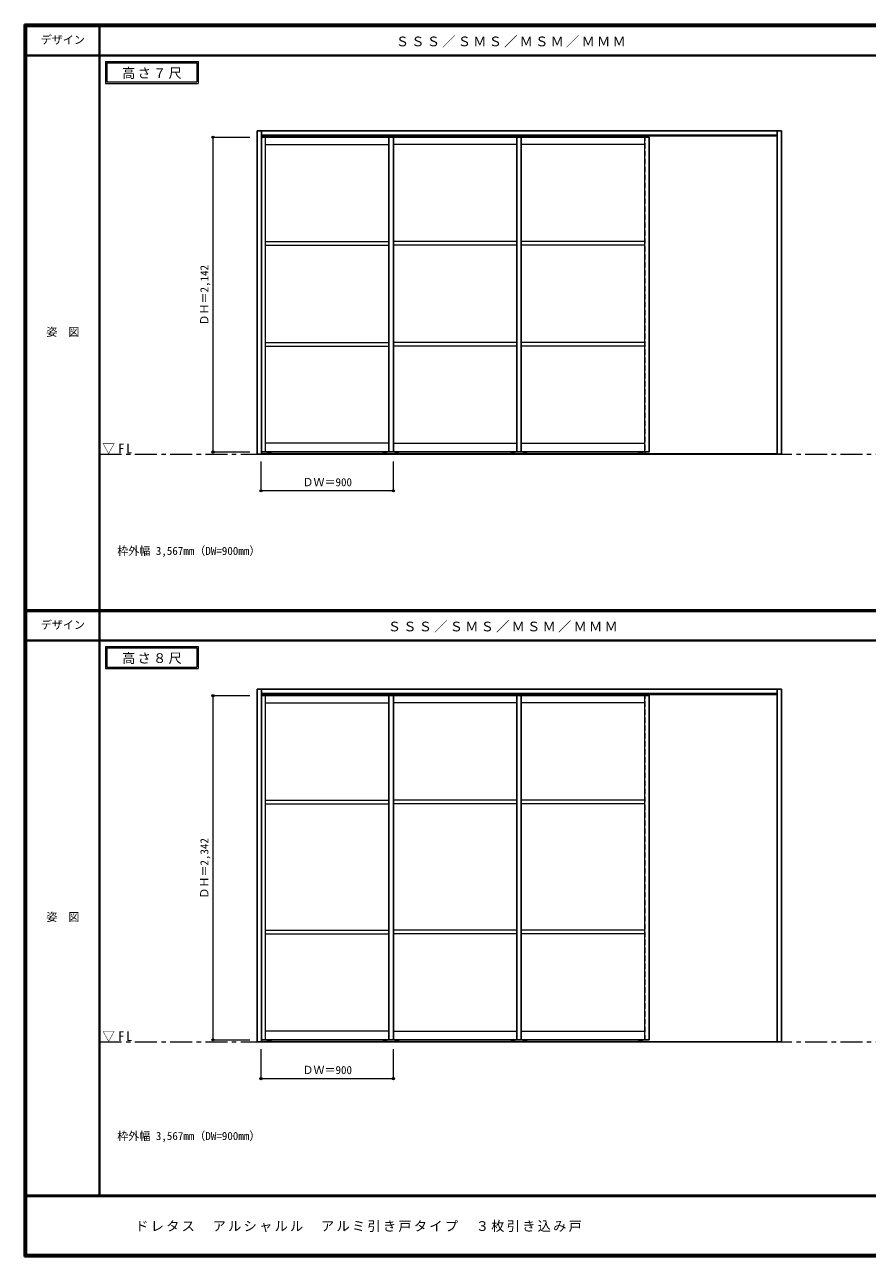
# Model space of a CAD drawing. Units: millimetres, scale not verified. Extents: x -6000 to 5700, y -4307 to 4260.
# Drawn here: x -6000 to -267, y -4205 to 4175 of the extents above; entities that cross this region are included whole.
import ezdxf
from ezdxf.enums import TextEntityAlignment as Align

# ---------------------------------------------------------------- set-up
doc = ezdxf.new("R2010")
doc.units = ezdxf.units.MM
doc.header["$LTSCALE"] = 30
doc.header["$PDMODE"] = 32
doc.header["$PDSIZE"] = 15
doc.linetypes.add('CHAIN1', pattern=[8, 5, -1, 1, -1])
doc.linetypes.add('DASHED1', pattern=[1.8, 1.2, -0.6])
for name, color, linetype, lineweight in [('0-1_通り芯', 7, 'CHAIN1', 18), ('0-2_扉', 7, 'Continuous', 18), ('0-4_枠', 7, 'Continuous', 18), ('0-A_文字', 7, 'Continuous', 18), ('0-B_寸法', 7, 'Continuous', 9), ('F-1_枠', 6, 'Continuous', 40)]:
    doc.layers.add(name, color=color, linetype=linetype, lineweight=lineweight)
doc.layers.add('F-A_文字', color=7, linetype='Continuous')
doc.styles.add('ＭＳ ゴシック', font='')
doc.styles.get('ＭＳ ゴシック').set_extended_font_data('MS Gothic')

msp = doc.modelspace()

# ---------------------------------------------------------------- linework, layer by layer
at = {"layer": '0-1_通り芯'}
for p, q in [((-5490, 1253), (5690, 1253)), ((-5490, -2746.25), (5700, -2746.25))]:
    msp.add_line(p, q, dxfattribs=at)
at = {"layer": '0-2_扉', "color": 4, "linetype": 'DASHED1', "lineweight": 9}
for p, q in [((-4391.5, 3409.5), (-4391.5, 1267.5)), ((-4388.5, 3409.5), (-4391.5, 3409.5)), ((-4391.5, 1267.5), (-4388.5, 1267.5))]:
    msp.add_line(p, q, dxfattribs=at)
at = {"layer": '0-2_扉', "color": 3, "lineweight": 25}
for p, q in [((-3491.5, 3409.5), (-4388.5, 3409.5)), ((-3521.5, 3409.5), (-3521.5, 1267.5)), ((-2621.5, 3409.5), (-3521.5, 3409.5)), ((-2651.5, 3409.5), (-2651.5, 1267.5)), ((-2651.5, 3409.5), (-1751.5, 3409.5)), ((-2621.5, 1267.5), (-2621.5, 3409.5)), ((-2621.5, 3409.5), (-2621.5, 1267.5)), ((-3521.5, 1267.5), (-2621.5, 1267.5)), ((-3491.5, -389.75), (-4388.5, -389.75)), ((-2651.5, -389.75), (-2651.5, -2731.75)), ((-2651.5, -389.75), (-1751.5, -389.75))]:
    msp.add_line(p, q, dxfattribs=at)
at = {"layer": '0-2_扉'}
for p, q in [((-4361.5, 1267.5), (-4361.5, 3409.5)), ((-4361.5, 3359.5), (-3521.5, 3359.5)), ((-3491.5, 3409.5), (-3491.5, 1267.5)), ((-2651.5, 3359.5), (-3491.5, 3359.5)), ((-2651.5, 1267.5), (-2651.5, 3409.5)), ((-2621.5, 3409.5), (-2621.5, 1267.5)), ((-1781.5, 3359.5), (-2621.5, 3359.5)), ((-1784.5, 3417.5), (-1784.5, 3409.5)), ((-1781.5, 1267.5), (-1781.5, 3409.5)), ((-1778.5, 3417.5), (-1778.5, 3409.5)), ((-4361.5, 2698.5), (-3521.5, 2698.5)), ((-2651.5, 2698.5), (-3491.5, 2698.5)), ((-1781.5, 2698.5), (-2621.5, 2698.5)), ((-4361.5, 2673.5), (-3521.5, 2673.5)), ((-2651.5, 2673.5), (-3491.5, 2673.5)), ((-1781.5, 2673.5), (-2621.5, 2673.5)), ((-4361.5, 2013), (-3521.5, 2013)), ((-2651.5, 2013), (-3491.5, 2013)), ((-1781.5, 2013), (-2621.5, 2013)), ((-4361.5, 1988), (-3521.5, 1988)), ((-2651.5, 1988), (-3491.5, 1988)), ((-1781.5, 1988), (-2621.5, 1988)), ((-3521.5, 1327.5), (-4361.5, 1327.5)), ((-3491.5, 1327.5), (-2651.5, 1327.5)), ((-2621.5, 1327.5), (-1781.5, 1327.5)), ((-4361.5, -2731.75), (-4361.5, -389.75)), ((-3491.5, -389.75), (-3491.5, -2731.75)), ((-2651.5, -2731.75), (-2651.5, -389.75)), ((-2621.5, -389.75), (-2621.5, -2731.75)), ((-1781.5, -2731.75), (-1781.5, -389.75)), ((-4361.5, -439.75), (-3521.5, -439.75)), ((-2651.5, -439.75), (-3491.5, -439.75)), ((-1781.5, -439.75), (-2621.5, -439.75)), ((-4361.5, -1100.75), (-3521.5, -1100.75)), ((-4361.5, -1125.75), (-3521.5, -1125.75)), ((-2651.5, -1100.75), (-3491.5, -1100.75)), ((-2651.5, -1125.75), (-3491.5, -1125.75)), ((-1781.5, -1100.75), (-2621.5, -1100.75)), ((-1781.5, -1125.75), (-2621.5, -1125.75)), ((-4361.5, -1986.25), (-3521.5, -1986.25)), ((-2651.5, -1986.25), (-3491.5, -1986.25)), ((-1781.5, -1986.25), (-2621.5, -1986.25)), ((-4361.5, -2011.25), (-3521.5, -2011.25)), ((-2651.5, -2011.25), (-3491.5, -2011.25)), ((-1781.5, -2011.25), (-2621.5, -2011.25)), ((-3521.5, -2671.75), (-4361.5, -2671.75)), ((-3491.5, -2671.75), (-2651.5, -2671.75)), ((-2621.5, -2671.75), (-1781.5, -2671.75))]:
    msp.add_line(p, q, dxfattribs=at)
at = {"layer": '0-2_扉', "color": 3, "lineweight": 25}
for points in [[(-4388.5, 1267.5), (-3491.5, 1267.5), (-3491.5, 3409.5)], [(-2651.5, 1267.5), (-1751.5, 1267.5), (-1751.5, 3409.5)], [(-4388.5, -2731.75), (-3491.5, -2731.75), (-3491.5, -389.75)], [(-2651.5, -2731.75), (-1751.5, -2731.75), (-1751.5, -389.75)]]:
    msp.add_lwpolyline(points, dxfattribs=at)
at = {"layer": '0-2_扉', "color": 4, "linetype": 'DASHED1', "lineweight": 9}
msp.add_lwpolyline([(-4388.5, -389.75), (-4391.5, -389.75), (-4391.5, -2731.75), (-4388.5, -2731.75)], dxfattribs=at)
at = {"layer": '0-2_扉', "color": 3, "lineweight": 25}
msp.add_lwpolyline([(-3521.5, -2731.75), (-2621.5, -2731.75), (-2621.5, -389.75), (-3521.5, -389.75)], close=True, dxfattribs=at)
at = {"layer": '0-4_枠', "color": 3, "lineweight": 25}
for p, q in [((-4418.5, 3453), (-4388.5, 3453)), ((-4418.5, 1253), (-4418.5, 3453)), ((-4388.5, 3453), (-881.5, 3453)), ((-881.5, 3453), (-851.5, 3453)), ((-881.5, 1253), (-881.5, 3453)), ((-851.5, 3453), (-851.5, 1253)), ((-4388.5, 1253), (-4418.5, 1253)), ((-851.5, 1253), (-881.5, 1253)), ((-4418.5, -346.25), (-4388.5, -346.25)), ((-4418.5, -2746.25), (-4418.5, -346.25)), ((-4388.5, -346.25), (-881.5, -346.25)), ((-881.5, -376.25), (-4388.5, -376.25)), ((-881.5, -346.25), (-851.5, -346.25)), ((-851.5, -346.25), (-851.5, -2746.25)), ((-4388.5, -2746.25), (-4418.5, -2746.25)), ((-851.5, -2746.25), (-881.5, -2746.25))]:
    msp.add_line(p, q, dxfattribs=at)
at = {"layer": '0-4_枠'}
for p, q in [((-4388.5, 3417.5), (-881.5, 3417.5)), ((-4364.5, 3417.5), (-4364.5, 3409.5)), ((-4358.5, 3417.5), (-4358.5, 3409.5)), ((-3524.5, 3417.5), (-3524.5, 3409.5)), ((-3518.5, 3417.5), (-3518.5, 3409.5)), ((-3494.5, 3417.5), (-3494.5, 3409.5)), ((-3488.5, 3417.5), (-3488.5, 3409.5)), ((-2654.5, 3417.5), (-2654.5, 3409.5)), ((-2648.5, 3417.5), (-2648.5, 3409.5)), ((-2624.5, 3417.5), (-2624.5, 3409.5)), ((-2618.5, 3417.5), (-2618.5, 3409.5)), ((-4347, 1260), (-4347, 1267.5)), ((-4326.5, 1257.5), (-4344.5, 1257.5)), ((-4324, 1260), (-4324, 1267.5)), ((-3559, 1260), (-3559, 1267.5)), ((-3556.5, 1257.5), (-3538.5, 1257.5)), ((-3536, 1260), (-3536, 1267.5)), ((-3477, 1260), (-3477, 1267.5)), ((-3456.5, 1257.5), (-3474.5, 1257.5)), ((-3454, 1260), (-3454, 1267.5)), ((-2689, 1260), (-2689, 1267.5)), ((-2686.5, 1257.5), (-2668.5, 1257.5)), ((-2666, 1260), (-2666, 1267.5)), ((-2607, 1260), (-2607, 1267.5)), ((-2586.5, 1257.5), (-2604.5, 1257.5)), ((-2584, 1260), (-2584, 1267.5)), ((-1819, 1260), (-1819, 1267.5)), ((-1816.5, 1257.5), (-1798.5, 1257.5)), ((-1796, 1260), (-1796, 1267.5)), ((-4388.5, 1256.5), (-881.5, 1256.5)), ((-4388.5, 1253), (-881.5, 1253)), ((-4388.5, -381.75), (-881.5, -381.75)), ((-4364.5, -381.75), (-4364.5, -389.75)), ((-4358.5, -381.75), (-4358.5, -389.75)), ((-3524.5, -381.75), (-3524.5, -389.75)), ((-3518.5, -381.75), (-3518.5, -389.75)), ((-3494.5, -381.75), (-3494.5, -389.75)), ((-3488.5, -381.75), (-3488.5, -389.75)), ((-2654.5, -381.75), (-2654.5, -389.75)), ((-2648.5, -381.75), (-2648.5, -389.75)), ((-2624.5, -381.75), (-2624.5, -389.75)), ((-2618.5, -381.75), (-2618.5, -389.75)), ((-1784.5, -381.75), (-1784.5, -389.75)), ((-1778.5, -381.75), (-1778.5, -389.75)), ((-4388.5, -2742.75), (-881.5, -2742.75)), ((-4388.5, -2746.25), (-881.5, -2746.25)), ((-4347, -2739.25), (-4347, -2731.75)), ((-4326.5, -2741.75), (-4344.5, -2741.75)), ((-4324, -2739.25), (-4324, -2731.75)), ((-3559, -2739.25), (-3559, -2731.75)), ((-3556.5, -2741.75), (-3538.5, -2741.75)), ((-3536, -2739.25), (-3536, -2731.75)), ((-3477, -2739.25), (-3477, -2731.75)), ((-3456.5, -2741.75), (-3474.5, -2741.75)), ((-3454, -2739.25), (-3454, -2731.75)), ((-2689, -2739.25), (-2689, -2731.75)), ((-2686.5, -2741.75), (-2668.5, -2741.75)), ((-2666, -2739.25), (-2666, -2731.75)), ((-2607, -2739.25), (-2607, -2731.75)), ((-2586.5, -2741.75), (-2604.5, -2741.75)), ((-2584, -2739.25), (-2584, -2731.75)), ((-1819, -2739.25), (-1819, -2731.75)), ((-1816.5, -2741.75), (-1798.5, -2741.75)), ((-1796, -2739.25), (-1796, -2731.75))]:
    msp.add_line(p, q, dxfattribs=at)
at = {"layer": '0-4_枠', "color": 4, "linetype": 'DASHED1', "lineweight": 9}
for p, q in [((-1781.5, 3423), (-1781.5, 1253)), ((-1781.5, -376.25), (-1781.5, -2746.25))]:
    msp.add_line(p, q, dxfattribs=at)
at = {"layer": '0-4_枠', "color": 3, "lineweight": 25}
for points in [[(-4388.5, 3423), (-4388.5, 3453), (-4388.5, 1253)], [(-881.5, 3453), (-881.5, 3423), (-4388.5, 3423)], [(-4388.5, -376.25), (-4388.5, -346.25), (-4388.5, -2746.25)], [(-881.5, -2746.25), (-881.5, -346.25), (-881.5, -376.25)]]:
    msp.add_lwpolyline(points, dxfattribs=at)
at = {"layer": '0-4_枠'}
for centre in [(-4335.5, 1261.5), (-3547.5, 1261.5), (-3465.5, 1261.5), (-2677.5, 1261.5), (-2595.5, 1261.5), (-1807.5, 1261.5), (-4335.5, -2737.75), (-3547.5, -2737.75), (-3465.5, -2737.75), (-2677.5, -2737.75), (-2595.5, -2737.75), (-1807.5, -2737.75)]:
    msp.add_circle(centre, 2, dxfattribs=at)
for centre, radius, start, end in [((-4344.5, 1260), 2.5, 180, 270), ((-4335.5, 1263.5), 8.5, 224.90087, 235.43968), ((-4335.5, 1263.5), 8.5, 304.56032, 315.09913), ((-4326.5, 1260), 2.5, 270, 0), ((-3556.5, 1260), 2.5, 180, 270), ((-3547.5, 1263.5), 8.5, 224.90087, 235.43968), ((-3547.5, 1261.5), 2, 22.21766, 34.24261), ((-3547.5, 1263.5), 8.5, 304.56032, 315.09913), ((-3538.5, 1260), 2.5, 270, 0), ((-3474.5, 1260), 2.5, 180, 270), ((-3465.5, 1263.5), 8.5, 224.90087, 235.43968), ((-3465.5, 1263.5), 8.5, 304.56032, 315.09913), ((-3456.5, 1260), 2.5, 270, 0), ((-2686.5, 1260), 2.5, 180, 270), ((-2677.5, 1263.5), 8.5, 224.90087, 235.43968), ((-2677.5, 1261.5), 2, 22.21766, 34.24261), ((-2677.5, 1263.5), 8.5, 304.56032, 315.09913), ((-2668.5, 1260), 2.5, 270, 0), ((-2604.5, 1260), 2.5, 180, 270), ((-2595.5, 1263.5), 8.5, 224.90087, 235.43968), ((-2595.5, 1261.5), 2, 145.75739, 157.78234), ((-2595.5, 1263.5), 8.5, 304.56032, 315.09913), ((-2586.5, 1260), 2.5, 270, 0), ((-1816.5, 1260), 2.5, 180, 270), ((-1807.5, 1263.5), 8.5, 224.90087, 235.43968), ((-1807.5, 1263.5), 8.5, 304.56032, 315.09913), ((-1798.5, 1260), 2.5, 270, 0), ((-4344.5, -2739.25), 2.5, 180, 270), ((-4335.5, -2735.75), 8.5, 224.90087, 235.43968), ((-4335.5, -2735.75), 8.5, 304.56032, 315.09913), ((-4326.5, -2739.25), 2.5, 270, 0), ((-3556.5, -2739.25), 2.5, 180, 270), ((-3547.5, -2735.75), 8.5, 224.90087, 235.43968), ((-3547.5, -2737.75), 2, 22.21766, 34.24261), ((-3547.5, -2735.75), 8.5, 304.56032, 315.09913), ((-3538.5, -2739.25), 2.5, 270, 0), ((-3474.5, -2739.25), 2.5, 180, 270), ((-3465.5, -2735.75), 8.5, 224.90087, 235.43968), ((-3465.5, -2735.75), 8.5, 304.56032, 315.09913), ((-3456.5, -2739.25), 2.5, 270, 0), ((-2686.5, -2739.25), 2.5, 180, 270), ((-2677.5, -2735.75), 8.5, 224.90087, 235.43968), ((-2677.5, -2737.75), 2, 22.21766, 34.24261), ((-2677.5, -2735.75), 8.5, 304.56032, 315.09913), ((-2668.5, -2739.25), 2.5, 270, 0), ((-2604.5, -2739.25), 2.5, 180, 270), ((-2595.5, -2735.75), 8.5, 224.90087, 235.43968), ((-2595.5, -2737.75), 2, 145.75739, 157.78234), ((-2595.5, -2735.75), 8.5, 304.56032, 315.09913), ((-2586.5, -2739.25), 2.5, 270, 0), ((-1816.5, -2739.25), 2.5, 180, 270), ((-1807.5, -2735.75), 8.5, 224.90087, 235.43968), ((-1807.5, -2735.75), 8.5, 304.56032, 315.09913), ((-1798.5, -2739.25), 2.5, 270, 0)]:
    msp.add_arc(centre, radius, start, end, dxfattribs=at)
at = {"layer": '0-A_文字'}
for p, q in [((-5450, 3925), (-5450, 3775)), ((-5440, 3915), (-5440, 3785)), ((-5440, 3915), (-4828.97, 3915)), ((-4828.97, 3915), (-4828.97, 3785)), ((-5450, 3775), (-4818.97, 3775)), ((-5440, 3785), (-4828.97, 3785)), ((-5450, -55.5), (-5450, -205.5)), ((-5440, -65.5), (-5440, -195.5)), ((-5440, -65.5), (-4828.97, -65.5)), ((-4828.97, -65.5), (-4828.97, -195.5)), ((-5450, -205.5), (-4818.97, -205.5)), ((-5440, -195.5), (-4828.97, -195.5))]:
    msp.add_line(p, q, dxfattribs=at)
for points in [[(-5450, 3925), (-4818.97, 3925), (-4818.97, 3775)], [(-5450, -55.5), (-4818.97, -55.5), (-4818.97, -205.5)]]:
    msp.add_lwpolyline(points, dxfattribs=at)
at = {"layer": '0-B_寸法', "color": 4}
for p, q in [((-4718.5, 3409.5), (-4468.5, 3409.5)), ((-4718.5, 1267.5), (-4718.5, 3409.5)), ((-4718.5, 1267.5), (-4468.5, 1267.5)), ((-4391.5, 1003), (-4391.5, 1203)), ((-3491.5, 1003), (-3491.5, 1203)), ((-3491.5, 1003), (-4391.5, 1003)), ((-4718.5, -389.75), (-4468.5, -389.75)), ((-4718.5, -2731.75), (-4718.5, -389.75)), ((-4718.5, -2731.75), (-4468.5, -2731.75)), ((-4391.5, -2996.25), (-4391.5, -2796.25)), ((-3491.5, -2996.25), (-3491.5, -2796.25)), ((-3491.5, -2996.25), (-4391.5, -2996.25))]:
    msp.add_line(p, q, dxfattribs=at)
at = {"layer": '0-B_寸法'}
for p in [(-4718.5, 3409.5), (-4718.5, 1267.5), (-4391.5, 1003), (-3491.5, 1003), (-4718.5, -389.75), (-4718.5, -2731.75), (-4391.5, -2996.25), (-3491.5, -2996.25)]:
    msp.add_point(p, dxfattribs=at)
at = {"layer": 'F-1_枠'}
for p, q in [((-6000, 4175), (5700, 4175)), ((-6000, 4175), (-6000, -4205)), ((-6000, 4170), (5700, 4170)), ((-6000, 4165), (5700, 4165)), ((-5995, 4175), (-5995, -4205)), ((-5990, 4175), (-5990, -4205)), ((-5490, 4175), (-5490, -3790)), ((-6000, 3965), (5700, 3965)), ((-6000, 190.5), (5700, 190.5)), ((-6000, 187.5), (5700, 187.5)), ((-6000, 184.5), (5700, 184.5)), ((-6000, -15.5), (5700, -15.5)), ((5700, -3790), (-6000, -3790)), ((5700, -3795), (-6000, -3795)), ((5700, -4195), (-6000, -4195)), ((5700, -4200), (-6000, -4200)), ((5700, -4205), (-6000, -4205))]:
    msp.add_line(p, q, dxfattribs=at)

# ---------------------------------------------------------------- texts
at = {"layer": '0-A_文字', "style": 'ＭＳ ゴシック'}
for p in [(-5370, 550.5), (-5370, -3430)]:
    msp.add_text('枠外幅 3,567mm（DW=900mm）', height=54.99, dxfattribs=at).set_placement(p, align=Align.BOTTOM_LEFT)
at = {"layer": '0-A_文字', "char_height": 65.98, "attachment_point": 7, "style": 'ＭＳ ゴシック'}
for s, insert in [('\\T1.17;ＳＳＳ／ＳＭＳ／ＭＳＭ／ＭＭＭ', (-3475, 4020)), ('\\T1.17;高さ７尺', (-5336.98, 3805)), ('\\T1.26;\\W0.95;▽FL', (-5471.25, 1253)), ('\\T1.17;ＳＳＳ／ＳＭＳ／ＭＳＭ／ＭＭＭ', (-3529.6, 39.5)), ('\\T1.17;高さ８尺', (-5336.98, -175.5)), ('\\T1.26;\\W0.95;▽FL', (-5471.25, -2746.25))]:
    msp.add_mtext(s, dxfattribs=dict(at, insert=insert))
at = {"layer": '0-B_寸法', "style": 'ＭＳ ゴシック'}
for s, p in [('ＤＨ＝2,142', (-4733.5, 2128)), ('ＤＨ＝2,342', (-4733.5, -1771.25))]:
    msp.add_text(s, height=54.99, rotation=90, dxfattribs=at).set_placement(p, align=Align.BOTTOM_LEFT)
for p in [(-4110.25, 1018), (-4110.25, -2981.25)]:
    msp.add_text('ＤＷ＝900', height=54.99, dxfattribs=at).set_placement(p, align=Align.BOTTOM_LEFT)
at = {"layer": 'F-A_文字', "style": 'ＭＳ ゴシック'}
for s, p in [('デザイン', (-5890, 4027.5)), ('姿\u3000図', (-5852.5, 2040.25)), ('デザイン', (-5890, 47)), ('姿\u3000図', (-5852.5, -1940.25))]:
    msp.add_text(s, height=54.99, dxfattribs=at).set_placement(p, align=Align.BOTTOM_LEFT)
at = {"layer": 'F-A_文字', "insert": (-5247.55, -4040), "char_height": 65.98, "attachment_point": 7, "style": 'ＭＳ ゴシック'}
msp.add_mtext('\\T1.17;ドレタス\u3000アルシャルル\u3000アルミ引き戸タイプ\u3000３枚引き込み戸', dxfattribs=at)

doc.saveas('drawing.dxf')
